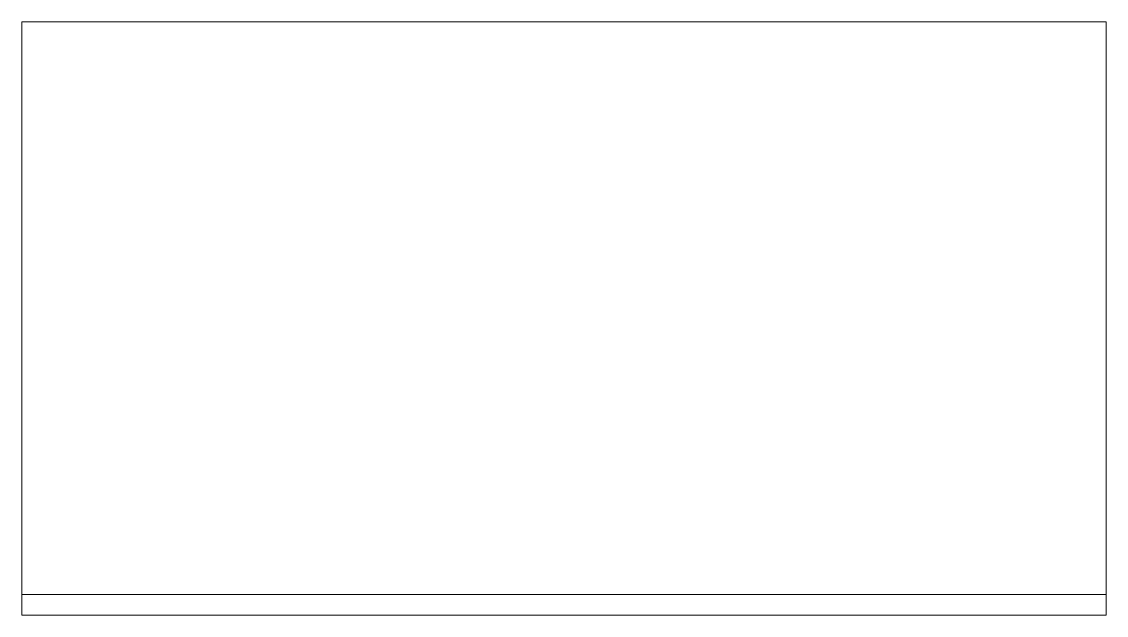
# Model space of a CAD drawing. Extents: x 100 to 136, y -319.7 to -300.
import ezdxf

# ---------------------------------------------------------------- set-up
doc = ezdxf.new("R2010")
doc.units = 0
doc.header["$MEASUREMENT"] = 0
doc.layers.add('storage1', color=7, linetype='Continuous')

msp = doc.modelspace()

# ---------------------------------------------------------------- linework, layer by layer
at = {"layer": 'storage1', "linetype": 'Continuous', "lineweight": 0}
for p, q in [((136, -300), (100, -300)), ((100, -300), (100, -319.6875)), ((136, -300), (136, -319.6875)), ((100, -319), (136, -319)), ((100, -319.6875), (136, -319.6875))]:
    msp.add_line(p, q, dxfattribs=at)

doc.saveas('drawing.dxf')
